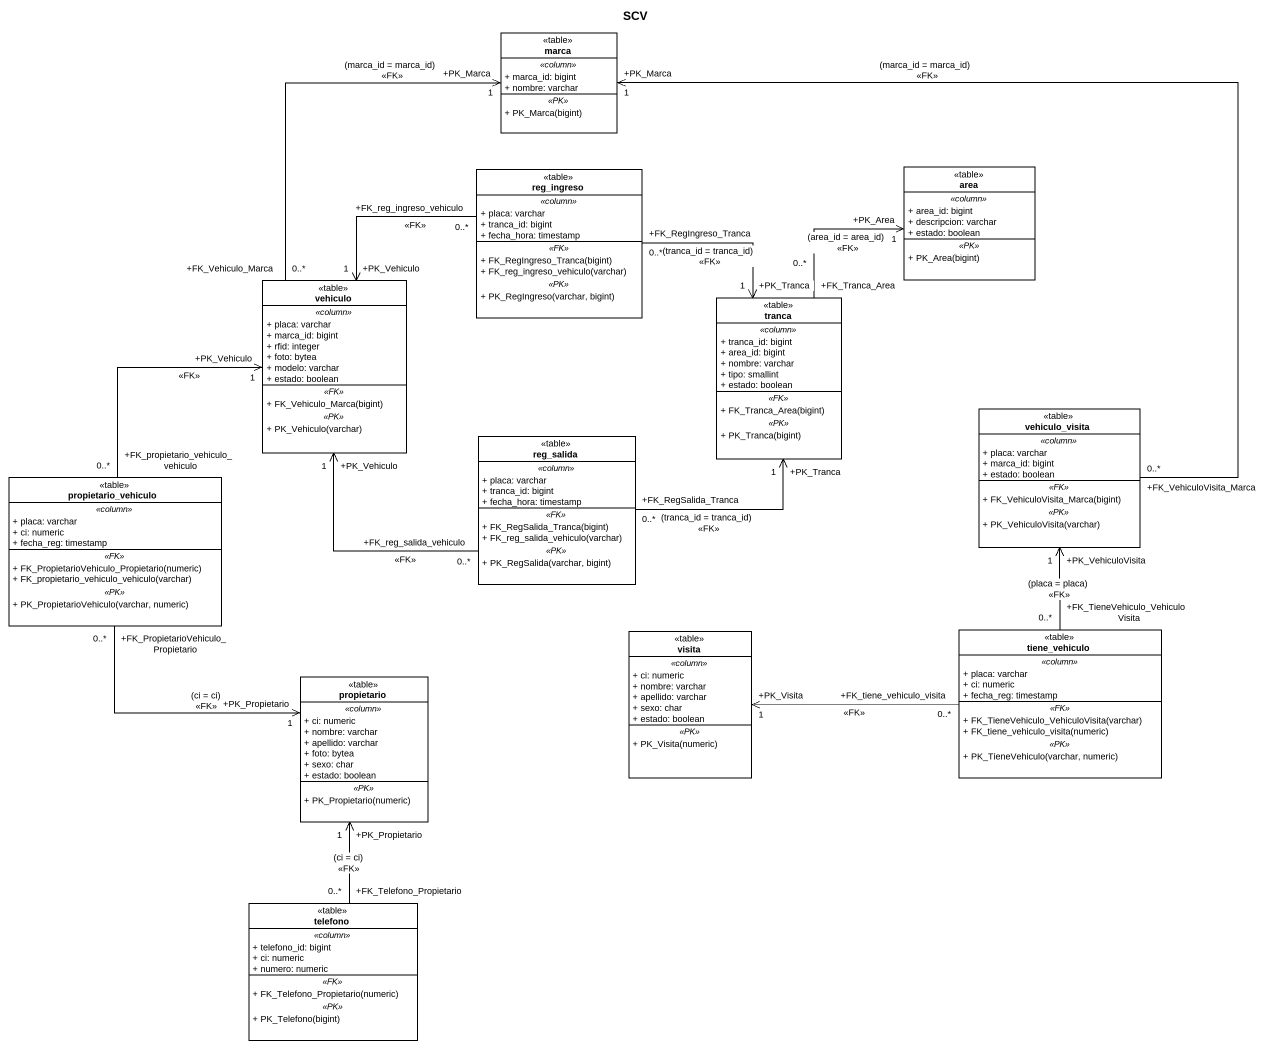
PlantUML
@startuml
title SCV
hide circle
hide empty members
skinparam classAttributeIconSize 0
class marca <<table>> {
  .. <<column>> ..
  + marca_id: bigint
  + nombre: varchar
  .. <<PK>> ..
  + PK_Marca(bigint)
}
class reg_ingreso <<table>> {
  .. <<column>> ..
  + placa: varchar
  + tranca_id: bigint
  + fecha_hora: timestamp
  .. <<FK>> ..
  + FK_RegIngreso_Tranca(bigint)
  + FK_reg_ingreso_vehiculo(varchar)
  .. <<PK>> ..
  + PK_RegIngreso(varchar, bigint)
}
class area <<table>> {
  .. <<column>> ..
  + area_id: bigint
  + descripcion: varchar
  + estado: boolean
  .. <<PK>> ..
  + PK_Area(bigint)
}
class vehiculo <<table>> {
  .. <<column>> ..
  + placa: varchar
  + marca_id: bigint
  + rfid: integer
  + foto: bytea
  + modelo: varchar
  + estado: boolean
  .. <<FK>> ..
  + FK_Vehiculo_Marca(bigint)
  .. <<PK>> ..
  + PK_Vehiculo(varchar)
}
class tranca <<table>> {
  .. <<column>> ..
  + tranca_id: bigint
  + area_id: bigint
  + nombre: varchar
  + tipo: smallint
  + estado: boolean
  .. <<FK>> ..
  + FK_Tranca_Area(bigint)
  .. <<PK>> ..
  + PK_Tranca(bigint)
}
class vehiculo_visita <<table>> {
  .. <<column>> ..
  + placa: varchar
  + marca_id: bigint
  + estado: boolean
  .. <<FK>> ..
  + FK_VehiculoVisita_Marca(bigint)
  .. <<PK>> ..
  + PK_VehiculoVisita(varchar)
}
class reg_salida <<table>> {
  .. <<column>> ..
  + placa: varchar
  + tranca_id: bigint
  + fecha_hora: timestamp
  .. <<FK>> ..
  + FK_RegSalida_Tranca(bigint)
  + FK_reg_salida_vehiculo(varchar)
  .. <<PK>> ..
  + PK_RegSalida(varchar, bigint)
}
class propietario_vehiculo <<table>> {
  .. <<column>> ..
  + placa: varchar
  + ci: numeric
  + fecha_reg: timestamp
  .. <<FK>> ..
  + FK_PropietarioVehiculo_Propietario(numeric)
  + FK_propietario_vehiculo_vehiculo(varchar)
  .. <<PK>> ..
  + PK_PropietarioVehiculo(varchar, numeric)
}
class visita <<table>> {
  .. <<column>> ..
  + ci: numeric
  + nombre: varchar
  + apellido: varchar
  + sexo: char
  + estado: boolean
  .. <<PK>> ..
  + PK_Visita(numeric)
}
class tiene_vehiculo <<table>> {
  .. <<column>> ..
  + placa: varchar
  + ci: numeric
  + fecha_reg: timestamp
  .. <<FK>> ..
  + FK_TieneVehiculo_VehiculoVisita(varchar)
  + FK_tiene_vehiculo_visita(numeric)
  .. <<PK>> ..
  + PK_TieneVehiculo(varchar, numeric)
}
class propietario <<table>> {
  .. <<column>> ..
  + ci: numeric
  + nombre: varchar
  + apellido: varchar
  + foto: bytea
  + sexo: char
  + estado: boolean
  .. <<PK>> ..
  + PK_Propietario(numeric)
}
class telefono <<table>> {
  .. <<column>> ..
  + telefono_id: bigint
  + ci: numeric
  + numero: numeric
  .. <<FK>> ..
  + FK_Telefono_Propietario(numeric)
  .. <<PK>> ..
  + PK_Telefono(bigint)
}
reg_ingreso "+FK_reg_ingreso_vehiculo\n0..*" -left-> "+PK_Vehiculo\n1" vehiculo : <<FK>>
reg_ingreso "+FK_RegIngreso_Tranca\n0..*" --> "+PK_Tranca\n1" tranca : (tranca_id = tranca_id)\n<<FK>>
vehiculo "+FK_Vehiculo_Marca\n0..*" -up-> "+PK_Marca\n1" marca : (marca_id = marca_id)\n<<FK>>
tranca "+FK_Tranca_Area\n0..*" -up-> "+PK_Area\n1" area : (area_id = area_id)\n<<FK>>
vehiculo_visita "+FK_VehiculoVisita_Marca\n0..*" -up-> "+PK_Marca\n1" marca : (marca_id = marca_id)\n<<FK>>
reg_salida "+FK_reg_salida_vehiculo\n0..*" -up-> "+PK_Vehiculo\n1" vehiculo : <<FK>>
reg_salida "+FK_RegSalida_Tranca\n0..*" -right-> "+PK_Tranca\n1" tranca : (tranca_id = tranca_id)\n<<FK>>
propietario_vehiculo "+FK_propietario_vehiculo_vehiculo\n0..*" -up-> "+PK_Vehiculo\n1" vehiculo : <<FK>>
propietario_vehiculo "+FK_PropietarioVehiculo_Propietario\n0..*" --> "+PK_Propietario\n1" propietario : (ci = ci)\n<<FK>>
tiene_vehiculo "+FK_TieneVehiculo_VehiculoVisita\n0..*" -up-> "+PK_VehiculoVisita\n1" vehiculo_visita : (placa = placa)\n<<FK>>
tiene_vehiculo "+FK_tiene_vehiculo_visita\n0..*" -left-> "+PK_Visita\n1" visita : <<FK>>
telefono "+FK_Telefono_Propietario\n0..*" -up-> "+PK_Propietario\n1" propietario : (ci = ci)\n<<FK>>
@enduml
